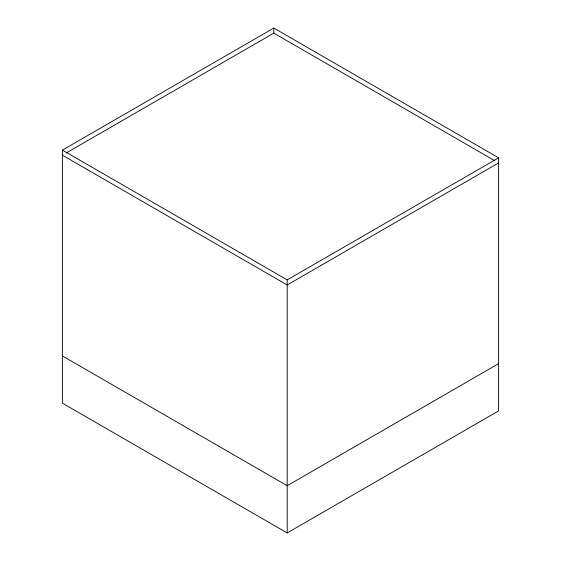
<?xml version="1.0" encoding="UTF-8"?>
<svg xmlns="http://www.w3.org/2000/svg" width="561" height="561" viewBox="0 0 561 561"><rect width="100%" height="100%" fill="white"/><g stroke="black" fill="none" stroke-linecap="round" stroke-linejoin="round"><path stroke-width="0.84" d="M62.397 155.194L62.397 150.11L273.81 28.05L498.603 157.83L498.603 410.89L287.19 532.95L62.397 403.17L62.397 155.194L287.19 284.981L498.603 162.921M498.603 157.837L287.19 279.89L287.19 532.95M66.184 153.006L273.81 33.134L494.816 160.734M498.603 363.654L287.19 485.714L62.397 355.926M62.397 150.11L287.19 279.89M273.81 28.05L273.81 33.288"/></g></svg>
